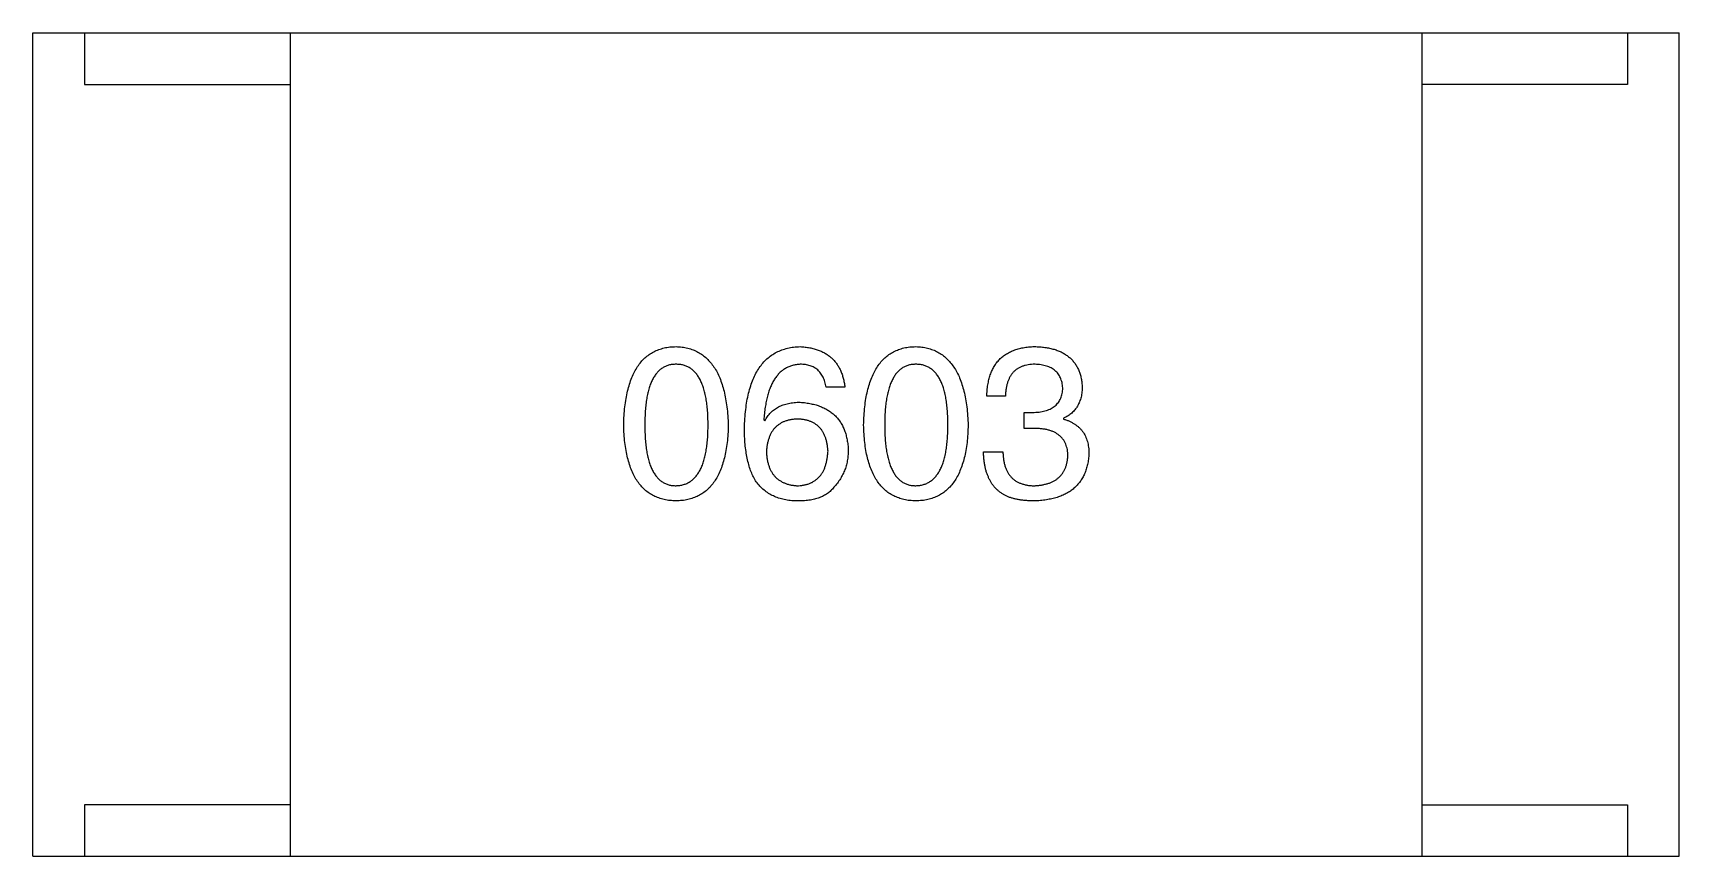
# Model space of a CAD drawing. Header units: millimetres. Extents: x 573 to 698, y 194 to 280.
# Drawn here: x 650.191 to 651.791, y 247.656 to 248.456 of the extents above; entities that cross this region are included whole.
import ezdxf

# ---------------------------------------------------------------- set-up
doc = ezdxf.new("R2010")
doc.units = ezdxf.units.MM
doc.header["$LTSCALE"] = 30.734
doc.layers.get('0').update_dxf_attribs({"linetype": 'CONTINUOUS'})

msp = doc.modelspace()

# ---------------------------------------------------------------- linework, layer by layer
at = {"color": 7, "linetype": 'Continuous'}
for p, q in [((650.1912, 247.6558), (650.1912, 248.4558)), ((650.1912, 248.4558), (651.7912, 248.4558)), ((650.2412, 248.4558), (650.2412, 248.4058)), ((650.4412, 248.4558), (650.4412, 247.6558)), ((651.5412, 248.4558), (651.5412, 247.6558)), ((651.7412, 248.4558), (651.7412, 248.4058)), ((651.7912, 247.6558), (651.7912, 248.4558)), ((650.2412, 248.4058), (650.4412, 248.4058)), ((651.7412, 248.4058), (651.5412, 248.4058)), ((650.9804, 248.1117), (650.9623, 248.1117)), ((651.1365, 248.1027), (651.1184, 248.1027)), ((651.1545, 248.0871), (651.1643, 248.0871)), ((651.1545, 248.0715), (651.1545, 248.0871)), ((651.193, 248.0814), (651.193, 248.0805)), ((650.9017, 248.0797), (650.9025, 248.0789)), ((651.1635, 248.0715), (651.1545, 248.0715)), ((651.1152, 248.0486), (651.134, 248.0486)), ((650.4412, 247.7058), (650.2412, 247.7058)), ((650.2412, 247.7058), (650.2412, 247.6558)), ((651.5412, 247.7058), (651.7412, 247.7058)), ((651.7412, 247.7058), (651.7412, 247.6558)), ((650.1912, 247.6558), (651.7912, 247.6558))]:
    msp.add_line(p, q, dxfattribs=at)
for points, knots in [([(650.7654, 248.0748), (650.7655, 248.0779), (650.7657, 248.0838), (650.7665, 248.0923), (650.7676, 248.1003), (650.7691, 248.1077), (650.771, 248.1145), (650.7732, 248.1208), (650.7758, 248.1265), (650.7788, 248.1315), (650.7822, 248.1361), (650.7859, 248.14), (650.7901, 248.1433), (650.7946, 248.1461), (650.7995, 248.1482), (650.8047, 248.1498), (650.8104, 248.1508), (650.8143, 248.1509), (650.8163, 248.151)], [0, 0, 0, 0, 0.088823, 0.172287, 0.250296, 0.323438, 0.392244, 0.456221, 0.516635, 0.573871, 0.628, 0.680335, 0.731489, 0.782557, 0.834044, 0.886738, 0.942089, 1, 1, 1, 1]), ([(650.8163, 248.151), (650.8182, 248.1509), (650.822, 248.1507), (650.8276, 248.1496), (650.8328, 248.148), (650.8376, 248.1458), (650.8421, 248.143), (650.8462, 248.1396), (650.8499, 248.1356), (650.8533, 248.1311), (650.8563, 248.1261), (650.8589, 248.1204), (650.8612, 248.1142), (650.8631, 248.1074), (650.8646, 248.1001), (650.8658, 248.0922), (650.8667, 248.0837), (650.8669, 248.0778), (650.8671, 248.0748)], [0, 0, 0, 0, 0.057415, 0.112361, 0.16496, 0.216437, 0.267441, 0.318839, 0.371478, 0.426325, 0.483626, 0.544235, 0.608673, 0.677374, 0.750405, 0.828394, 0.911525, 1, 1, 1, 1]), ([(650.8828, 248.0715), (650.8829, 248.0747), (650.8831, 248.0808), (650.884, 248.0896), (650.8851, 248.0979), (650.8867, 248.1056), (650.8887, 248.1126), (650.8911, 248.1191), (650.8938, 248.125), (650.8971, 248.1303), (650.9006, 248.135), (650.9046, 248.1391), (650.909, 248.1427), (650.9138, 248.1456), (650.9191, 248.1478), (650.9247, 248.1496), (650.9307, 248.1507), (650.9348, 248.1509), (650.9369, 248.151)], [0, 0, 0, 0, 0.087517, 0.169686, 0.246944, 0.319347, 0.387088, 0.450961, 0.511075, 0.567974, 0.622351, 0.675039, 0.726853, 0.778688, 0.83093, 0.884738, 0.941043, 1, 1, 1, 1]), ([(650.9369, 248.151), (650.9385, 248.1509), (650.9416, 248.1506), (650.9461, 248.1499), (650.9504, 248.149), (650.9544, 248.1477), (650.9581, 248.1462), (650.9615, 248.1444), (650.9646, 248.1423), (650.9675, 248.14), (650.9701, 248.1374), (650.9724, 248.1345), (650.9744, 248.1314), (650.9762, 248.128), (650.9777, 248.1243), (650.9788, 248.1203), (650.9798, 248.1161), (650.9802, 248.1132), (650.9804, 248.1117)], [0, 0, 0, 0, 0.073784, 0.144317, 0.211047, 0.274818, 0.336501, 0.395724, 0.453465, 0.510016, 0.566585, 0.622844, 0.680328, 0.739335, 0.800408, 0.863904, 0.93053, 1, 1, 1, 1]), ([(650.9986, 248.0748), (650.9987, 248.0779), (650.9989, 248.0838), (650.9997, 248.0923), (651.0007, 248.1003), (651.0023, 248.1077), (651.0041, 248.1145), (651.0064, 248.1208), (651.009, 248.1265), (651.012, 248.1315), (651.0153, 248.1361), (651.0191, 248.14), (651.0232, 248.1433), (651.0277, 248.1461), (651.0327, 248.1482), (651.0379, 248.1498), (651.0435, 248.1508), (651.0474, 248.1509), (651.0494, 248.151)], [0, 0, 0, 0, 0.088823, 0.172287, 0.250296, 0.323438, 0.392244, 0.456221, 0.516635, 0.573871, 0.628, 0.680335, 0.731489, 0.782557, 0.834044, 0.886738, 0.942089, 1, 1, 1, 1]), ([(651.0494, 248.151), (651.0514, 248.1509), (651.0552, 248.1507), (651.0607, 248.1496), (651.0659, 248.148), (651.0708, 248.1458), (651.0752, 248.143), (651.0793, 248.1396), (651.083, 248.1356), (651.0864, 248.1311), (651.0894, 248.1261), (651.0921, 248.1204), (651.0943, 248.1142), (651.0962, 248.1074), (651.0978, 248.1001), (651.099, 248.0922), (651.0998, 248.0837), (651.1001, 248.0778), (651.1002, 248.0748)], [0, 0, 0, 0, 0.057415, 0.112361, 0.16496, 0.216437, 0.267441, 0.318839, 0.371478, 0.426325, 0.483626, 0.544235, 0.608673, 0.677374, 0.750405, 0.828394, 0.911525, 1, 1, 1, 1]), ([(651.1184, 248.1027), (651.1185, 248.1046), (651.1186, 248.1083), (651.1193, 248.1137), (651.1203, 248.1188), (651.1216, 248.1235), (651.1234, 248.1278), (651.1254, 248.1318), (651.1278, 248.1354), (651.1307, 248.1386), (651.1338, 248.1415), (651.1374, 248.1439), (651.1413, 248.1461), (651.1455, 248.1478), (651.1501, 248.1492), (651.1551, 248.1502), (651.1604, 248.1509), (651.1641, 248.151), (651.166, 248.151)], [0, 0, 0, 0, 0.074804, 0.144899, 0.211458, 0.274554, 0.334363, 0.392059, 0.448123, 0.503024, 0.558154, 0.613471, 0.670844, 0.729926, 0.792003, 0.857405, 0.926768, 1, 1, 1, 1]), ([(651.166, 248.151), (651.1677, 248.1509), (651.1711, 248.1508), (651.1759, 248.1501), (651.1805, 248.1493), (651.1847, 248.1481), (651.1887, 248.1467), (651.1923, 248.1449), (651.1956, 248.1429), (651.1986, 248.1406), (651.2013, 248.1381), (651.2036, 248.1352), (651.2057, 248.1321), (651.2074, 248.1287), (651.2088, 248.1251), (651.2099, 248.1211), (651.2107, 248.1169), (651.2109, 248.114), (651.2111, 248.1125)], [0, 0, 0, 0, 0.077845, 0.151584, 0.221397, 0.287366, 0.350104, 0.410398, 0.467998, 0.524388, 0.579979, 0.635152, 0.690917, 0.747936, 0.806661, 0.867861, 0.932479, 1, 1, 1, 1]), ([(650.8163, 248.1338), (650.815, 248.1338), (650.8126, 248.1337), (650.8091, 248.133), (650.8059, 248.1318), (650.8029, 248.1302), (650.8002, 248.1281), (650.7977, 248.1255), (650.7954, 248.1225), (650.7934, 248.119), (650.7916, 248.1151), (650.7901, 248.1107), (650.7888, 248.1058), (650.7877, 248.1005), (650.7869, 248.0947), (650.7864, 248.0885), (650.786, 248.0818), (650.7859, 248.0772), (650.7859, 248.0748)], [0, 0, 0, 0, 0.049764, 0.097007, 0.143217, 0.188577, 0.235116, 0.282997, 0.333719, 0.387776, 0.445989, 0.508679, 0.576563, 0.649481, 0.728235, 0.812722, 0.903548, 1, 1, 1, 1]), ([(650.8474, 248.0748), (650.8474, 248.0772), (650.8473, 248.0818), (650.847, 248.0885), (650.8464, 248.0947), (650.8455, 248.1005), (650.8444, 248.1058), (650.8431, 248.1107), (650.8415, 248.1151), (650.8397, 248.119), (650.8376, 248.1225), (650.8353, 248.1255), (650.8327, 248.1281), (650.83, 248.1302), (650.8269, 248.1318), (650.8235, 248.133), (650.82, 248.1337), (650.8175, 248.1338), (650.8163, 248.1338)], [0, 0, 0, 0, 0.095719, 0.185854, 0.269738, 0.347952, 0.420315, 0.487894, 0.550245, 0.608186, 0.662454, 0.713283, 0.761375, 0.808209, 0.854301, 0.901312, 0.949396, 1, 1, 1, 1]), ([(650.9369, 248.1338), (650.9356, 248.1337), (650.9331, 248.1335), (650.9294, 248.1327), (650.9259, 248.1315), (650.9227, 248.1299), (650.9197, 248.1279), (650.9169, 248.1255), (650.9144, 248.1226), (650.912, 248.1195), (650.9099, 248.1159), (650.9081, 248.1119), (650.9064, 248.1075), (650.905, 248.1027), (650.9039, 248.0975), (650.9029, 248.0919), (650.9021, 248.086), (650.9018, 248.0818), (650.9017, 248.0797)], [0, 0, 0, 0, 0.054741, 0.107075, 0.158339, 0.208382, 0.258772, 0.310045, 0.362765, 0.417822, 0.475982, 0.537466, 0.602901, 0.673037, 0.747247, 0.826291, 0.910782, 1, 1, 1, 1]), ([(650.9623, 248.1117), (650.9619, 248.1134), (650.9612, 248.1168), (650.9594, 248.1213), (650.957, 248.1252), (650.9541, 248.1284), (650.9505, 248.1308), (650.9465, 248.1326), (650.9419, 248.1337), (650.9386, 248.1338), (650.9369, 248.1338)], [0, 0, 0, 0, 0.1439, 0.274233, 0.394478, 0.509388, 0.621911, 0.738504, 0.863414, 1, 1, 1, 1]), ([(651.0494, 248.1338), (651.0482, 248.1338), (651.0458, 248.1337), (651.0423, 248.133), (651.0391, 248.1318), (651.0361, 248.1302), (651.0333, 248.1281), (651.0308, 248.1255), (651.0286, 248.1225), (651.0266, 248.119), (651.0248, 248.1151), (651.0232, 248.1107), (651.022, 248.1058), (651.0209, 248.1005), (651.0201, 248.0947), (651.0195, 248.0885), (651.0191, 248.0818), (651.0191, 248.0772), (651.0191, 248.0748)], [0, 0, 0, 0, 0.049764, 0.097007, 0.143217, 0.188577, 0.235116, 0.282997, 0.333719, 0.387776, 0.445989, 0.508679, 0.576563, 0.649481, 0.728235, 0.812722, 0.903548, 1, 1, 1, 1]), ([(651.0806, 248.0748), (651.0805, 248.0772), (651.0805, 248.0818), (651.0801, 248.0885), (651.0795, 248.0947), (651.0787, 248.1005), (651.0776, 248.1058), (651.0763, 248.1107), (651.0747, 248.1151), (651.0729, 248.119), (651.0708, 248.1225), (651.0685, 248.1255), (651.0659, 248.1281), (651.0631, 248.1302), (651.06, 248.1318), (651.0567, 248.133), (651.0531, 248.1337), (651.0507, 248.1338), (651.0494, 248.1338)], [0, 0, 0, 0, 0.095719, 0.185854, 0.269738, 0.347952, 0.420315, 0.487894, 0.550245, 0.608186, 0.662454, 0.713283, 0.761375, 0.808209, 0.854301, 0.901312, 0.949396, 1, 1, 1, 1]), ([(651.1652, 248.1338), (651.164, 248.1338), (651.1618, 248.1338), (651.1587, 248.1334), (651.1557, 248.1328), (651.1529, 248.1319), (651.1504, 248.1309), (651.148, 248.1295), (651.1459, 248.1279), (651.144, 248.1261), (651.1423, 248.124), (651.1408, 248.1216), (651.1396, 248.1191), (651.1385, 248.1163), (651.1376, 248.1132), (651.1371, 248.1099), (651.1366, 248.1064), (651.1365, 248.1039), (651.1365, 248.1027)], [0, 0, 0, 0, 0.069877, 0.136363, 0.198671, 0.257968, 0.315462, 0.370709, 0.425568, 0.479847, 0.535753, 0.592303, 0.651386, 0.713311, 0.778642, 0.84836, 0.921866, 1, 1, 1, 1]), ([(651.1922, 248.1109), (651.1921, 248.1118), (651.192, 248.1135), (651.1915, 248.116), (651.1908, 248.1184), (651.1899, 248.1206), (651.1889, 248.1226), (651.1877, 248.1245), (651.1863, 248.1262), (651.1846, 248.1277), (651.1829, 248.1291), (651.1809, 248.1303), (651.1787, 248.1313), (651.1764, 248.1321), (651.1738, 248.1328), (651.1711, 248.1333), (651.1682, 248.1337), (651.1662, 248.1338), (651.1652, 248.1338)], [0, 0, 0, 0, 0.067655, 0.132224, 0.194132, 0.253145, 0.309858, 0.366002, 0.421361, 0.47702, 0.532632, 0.590536, 0.65067, 0.713258, 0.779588, 0.848803, 0.921949, 1, 1, 1, 1]), ([(651.2111, 248.1125), (651.211, 248.1107), (651.2109, 248.1071), (651.2101, 248.102), (651.2086, 248.0974), (651.2067, 248.0932), (651.2041, 248.0895), (651.201, 248.0863), (651.1973, 248.0835), (651.1945, 248.0821), (651.193, 248.0814)], [0, 0, 0, 0, 0.143686, 0.277942, 0.40333, 0.521785, 0.638573, 0.755208, 0.874773, 1, 1, 1, 1]), ([(650.9025, 248.0789), (650.9034, 248.0803), (650.9051, 248.0831), (650.9082, 248.0869), (650.9119, 248.09), (650.916, 248.0926), (650.9206, 248.0945), (650.9256, 248.0959), (650.9311, 248.0968), (650.9349, 248.0969), (650.9369, 248.0969)], [0, 0, 0, 0, 0.122276, 0.239997, 0.35611, 0.473903, 0.59404, 0.720428, 0.855383, 1, 1, 1, 1]), ([(650.9369, 248.0969), (650.9388, 248.0968), (650.9423, 248.0964), (650.9474, 248.0955), (650.9523, 248.0944), (650.9567, 248.0929), (650.9608, 248.091), (650.9646, 248.0889), (650.9681, 248.0864), (650.9712, 248.0837), (650.974, 248.0806), (650.9764, 248.0771), (650.9785, 248.0734), (650.9802, 248.0694), (650.9816, 248.065), (650.9826, 248.0604), (650.9834, 248.0554), (650.9836, 248.052), (650.9836, 248.0502)], [0, 0, 0, 0, 0.074228, 0.144548, 0.211288, 0.274576, 0.335162, 0.393915, 0.450599, 0.506657, 0.562409, 0.618617, 0.676096, 0.735061, 0.79654, 0.860906, 0.928473, 1, 1, 1, 1]), ([(651.1643, 248.0871), (651.1654, 248.0871), (651.1676, 248.0872), (651.1706, 248.0876), (651.1735, 248.0881), (651.1762, 248.0888), (651.1787, 248.0897), (651.1809, 248.0908), (651.183, 248.092), (651.1848, 248.0934), (651.1865, 248.095), (651.1879, 248.0968), (651.1892, 248.0987), (651.1902, 248.1008), (651.191, 248.1031), (651.1916, 248.1055), (651.192, 248.1081), (651.1922, 248.1099), (651.1922, 248.1109)], [0, 0, 0, 0, 0.079415, 0.154091, 0.22508, 0.29186, 0.355026, 0.415127, 0.472418, 0.528511, 0.583551, 0.638361, 0.693547, 0.750023, 0.807857, 0.868401, 0.932259, 1, 1, 1, 1]), ([(650.9345, 248.0805), (650.9333, 248.0805), (650.931, 248.0804), (650.9278, 248.0799), (650.9247, 248.0792), (650.9218, 248.0783), (650.9192, 248.0772), (650.9168, 248.0757), (650.9145, 248.0741), (650.9125, 248.0722), (650.9107, 248.0701), (650.9091, 248.0677), (650.9077, 248.0651), (650.9066, 248.0622), (650.9057, 248.0591), (650.9049, 248.0558), (650.9044, 248.0523), (650.9042, 248.0498), (650.9041, 248.0486)], [0, 0, 0, 0, 0.070453, 0.136523, 0.199866, 0.260392, 0.318446, 0.374657, 0.430182, 0.485556, 0.541071, 0.598396, 0.657208, 0.718642, 0.783247, 0.851631, 0.923928, 1, 1, 1, 1]), ([(650.964, 248.0494), (650.9639, 248.0506), (650.9637, 248.053), (650.9632, 248.0565), (650.9625, 248.0597), (650.9616, 248.0627), (650.9604, 248.0654), (650.9591, 248.068), (650.9576, 248.0703), (650.9558, 248.0724), (650.9539, 248.0742), (650.9517, 248.0758), (650.9493, 248.0772), (650.9467, 248.0784), (650.944, 248.0793), (650.941, 248.0799), (650.9378, 248.0804), (650.9356, 248.0805), (650.9345, 248.0805)], [0, 0, 0, 0, 0.076288, 0.14871, 0.216387, 0.281386, 0.342528, 0.402111, 0.4591, 0.514852, 0.569974, 0.625644, 0.682226, 0.740156, 0.800362, 0.863471, 0.930116, 1, 1, 1, 1]), ([(651.193, 248.0805), (651.194, 248.0802), (651.196, 248.0796), (651.1988, 248.0785), (651.2014, 248.0771), (651.2038, 248.0757), (651.206, 248.0741), (651.208, 248.0724), (651.2099, 248.0705), (651.2115, 248.0685), (651.2129, 248.0663), (651.2142, 248.064), (651.2153, 248.0615), (651.2161, 248.0588), (651.2168, 248.0561), (651.2172, 248.0532), (651.2176, 248.0501), (651.2176, 248.048), (651.2176, 248.0469)], [0, 0, 0, 0, 0.069445, 0.136039, 0.200011, 0.261745, 0.322328, 0.381403, 0.438864, 0.496655, 0.554398, 0.612391, 0.672266, 0.733005, 0.79604, 0.861293, 0.928785, 1, 1, 1, 1]), ([(650.8163, 248.001), (650.8143, 248.0011), (650.8104, 248.0013), (650.8048, 248.0022), (650.7995, 248.0038), (650.7946, 248.0058), (650.7901, 248.0085), (650.7859, 248.0117), (650.7822, 248.0155), (650.7788, 248.0199), (650.7758, 248.0248), (650.7732, 248.0303), (650.771, 248.0364), (650.7691, 248.043), (650.7676, 248.0501), (650.7665, 248.0578), (650.7657, 248.0661), (650.7655, 248.0719), (650.7654, 248.0748)], [0, 0, 0, 0, 0.059135, 0.115606, 0.169241, 0.221578, 0.273261, 0.324749, 0.377329, 0.431642, 0.488541, 0.548597, 0.612232, 0.680174, 0.752504, 0.829777, 0.912307, 1, 1, 1, 1]), ([(650.7859, 248.0748), (650.7859, 248.0724), (650.786, 248.0678), (650.7864, 248.0611), (650.7869, 248.0549), (650.7877, 248.0491), (650.7888, 248.0438), (650.7901, 248.0389), (650.7916, 248.0345), (650.7934, 248.0306), (650.7954, 248.0271), (650.7977, 248.0241), (650.8002, 248.0215), (650.8029, 248.0194), (650.8059, 248.0178), (650.8092, 248.0166), (650.8126, 248.0159), (650.815, 248.0158), (650.8163, 248.0158)], [0, 0, 0, 0, 0.096457, 0.187288, 0.27178, 0.350132, 0.423455, 0.491343, 0.554037, 0.612253, 0.666313, 0.717038, 0.764921, 0.811214, 0.856775, 0.902988, 0.950234, 1, 1, 1, 1]), ([(650.8163, 248.0158), (650.8175, 248.0159), (650.82, 248.016), (650.8235, 248.0168), (650.8269, 248.018), (650.8299, 248.0197), (650.8328, 248.0218), (650.8353, 248.0245), (650.8376, 248.0275), (650.8397, 248.031), (650.8416, 248.0349), (650.8431, 248.0393), (650.8445, 248.0441), (650.8455, 248.0494), (650.8464, 248.0551), (650.847, 248.0613), (650.8473, 248.0679), (650.8474, 248.0725), (650.8474, 248.0748)], [0, 0, 0, 0, 0.050879, 0.099377, 0.146973, 0.193618, 0.240619, 0.289461, 0.34047, 0.395283, 0.453059, 0.515633, 0.582666, 0.655287, 0.732971, 0.815933, 0.905166, 1, 1, 1, 1]), ([(650.8671, 248.0748), (650.867, 248.0719), (650.8668, 248.0661), (650.866, 248.0578), (650.8649, 248.0501), (650.8634, 248.043), (650.8615, 248.0364), (650.8593, 248.0303), (650.8567, 248.0248), (650.8537, 248.0199), (650.8503, 248.0155), (650.8466, 248.0117), (650.8424, 248.0085), (650.8379, 248.0058), (650.833, 248.0038), (650.8278, 248.0022), (650.8221, 248.0013), (650.8182, 248.0011), (650.8163, 248.001)], [0, 0, 0, 0, 0.08769, 0.170218, 0.24749, 0.319818, 0.387758, 0.451391, 0.511445, 0.568185, 0.622681, 0.67526, 0.726746, 0.778428, 0.830764, 0.884397, 0.940866, 1, 1, 1, 1]), ([(650.8935, 248.0207), (650.8926, 248.0223), (650.8909, 248.0255), (650.8887, 248.0307), (650.8869, 248.0364), (650.8854, 248.0425), (650.8842, 248.0491), (650.8834, 248.0562), (650.8829, 248.0637), (650.8828, 248.0689), (650.8828, 248.0715)], [0, 0, 0, 0, 0.101889, 0.209155, 0.322694, 0.442863, 0.569758, 0.70479, 0.848502, 1, 1, 1, 1]), ([(651.0494, 248.001), (651.0474, 248.0011), (651.0435, 248.0013), (651.0379, 248.0022), (651.0327, 248.0038), (651.0278, 248.0058), (651.0232, 248.0085), (651.0191, 248.0117), (651.0153, 248.0155), (651.012, 248.0199), (651.009, 248.0248), (651.0064, 248.0303), (651.0041, 248.0364), (651.0023, 248.043), (651.0007, 248.0501), (650.9997, 248.0578), (650.9989, 248.0661), (650.9987, 248.0719), (650.9986, 248.0748)], [0, 0, 0, 0, 0.059135, 0.115606, 0.169241, 0.221578, 0.273261, 0.324749, 0.377329, 0.431642, 0.488541, 0.548597, 0.612232, 0.680174, 0.752504, 0.829777, 0.912307, 1, 1, 1, 1]), ([(651.0191, 248.0748), (651.0191, 248.0724), (651.0191, 248.0678), (651.0195, 248.0611), (651.0201, 248.0549), (651.0209, 248.0491), (651.022, 248.0438), (651.0232, 248.0389), (651.0248, 248.0345), (651.0266, 248.0306), (651.0286, 248.0271), (651.0308, 248.0241), (651.0333, 248.0215), (651.0361, 248.0194), (651.0391, 248.0178), (651.0423, 248.0166), (651.0458, 248.0159), (651.0482, 248.0158), (651.0494, 248.0158)], [0, 0, 0, 0, 0.096457, 0.187288, 0.27178, 0.350132, 0.423455, 0.491343, 0.554037, 0.612253, 0.666313, 0.717038, 0.764921, 0.811214, 0.856775, 0.902988, 0.950234, 1, 1, 1, 1]), ([(651.0494, 248.0158), (651.0507, 248.0159), (651.0531, 248.016), (651.0567, 248.0168), (651.06, 248.018), (651.0631, 248.0197), (651.0659, 248.0218), (651.0685, 248.0245), (651.0708, 248.0275), (651.0729, 248.031), (651.0747, 248.0349), (651.0763, 248.0393), (651.0776, 248.0441), (651.0787, 248.0494), (651.0795, 248.0551), (651.0801, 248.0613), (651.0805, 248.0679), (651.0805, 248.0725), (651.0806, 248.0748)], [0, 0, 0, 0, 0.050879, 0.099377, 0.146973, 0.193618, 0.240619, 0.289461, 0.34047, 0.395283, 0.453059, 0.515633, 0.582666, 0.655287, 0.732971, 0.815933, 0.905166, 1, 1, 1, 1]), ([(651.1002, 248.0748), (651.1001, 248.0719), (651.0999, 248.0661), (651.0992, 248.0578), (651.0981, 248.0501), (651.0965, 248.043), (651.0947, 248.0364), (651.0924, 248.0303), (651.0898, 248.0248), (651.0868, 248.0199), (651.0835, 248.0155), (651.0797, 248.0117), (651.0756, 248.0085), (651.0711, 248.0058), (651.0662, 248.0038), (651.0609, 248.0022), (651.0553, 248.0013), (651.0514, 248.0011), (651.0494, 248.001)], [0, 0, 0, 0, 0.08769, 0.170218, 0.24749, 0.319818, 0.387758, 0.451391, 0.511445, 0.568185, 0.622681, 0.67526, 0.726746, 0.778428, 0.830764, 0.884397, 0.940866, 1, 1, 1, 1]), ([(651.1971, 248.0445), (651.1971, 248.0456), (651.1971, 248.0477), (651.1967, 248.0508), (651.196, 248.0536), (651.1951, 248.0563), (651.1939, 248.0588), (651.1924, 248.061), (651.1907, 248.063), (651.1887, 248.0648), (651.1865, 248.0664), (651.184, 248.0678), (651.1812, 248.069), (651.1782, 248.0699), (651.1749, 248.0707), (651.1713, 248.0711), (651.1675, 248.0715), (651.1649, 248.0715), (651.1635, 248.0715)], [0, 0, 0, 0, 0.066518, 0.129194, 0.188613, 0.245254, 0.300032, 0.353805, 0.407079, 0.461108, 0.516272, 0.574141, 0.634837, 0.699275, 0.767504, 0.840272, 0.917505, 1, 1, 1, 1]), ([(650.9041, 248.0486), (650.9042, 248.0473), (650.9044, 248.0448), (650.9049, 248.0411), (650.9057, 248.0377), (650.9066, 248.0346), (650.9078, 248.0316), (650.9093, 248.029), (650.9108, 248.0265), (650.9127, 248.0244), (650.9147, 248.0224), (650.9171, 248.0208), (650.9196, 248.0193), (650.9223, 248.0181), (650.9252, 248.0171), (650.9284, 248.0164), (650.9318, 248.0159), (650.9341, 248.0158), (650.9353, 248.0158)], [0, 0, 0, 0, 0.076467, 0.148148, 0.216496, 0.280559, 0.342274, 0.401168, 0.458322, 0.514073, 0.569257, 0.62465, 0.68124, 0.739113, 0.799947, 0.862804, 0.929597, 1, 1, 1, 1]), ([(650.9353, 248.0158), (650.9364, 248.0159), (650.9385, 248.0161), (650.9416, 248.0166), (650.9445, 248.0174), (650.9472, 248.0184), (650.9497, 248.0197), (650.952, 248.0212), (650.9541, 248.023), (650.956, 248.025), (650.9578, 248.0272), (650.9592, 248.0297), (650.9606, 248.0324), (650.9616, 248.0353), (650.9625, 248.0385), (650.9632, 248.0419), (650.9637, 248.0456), (650.9639, 248.0481), (650.964, 248.0494)], [0, 0, 0, 0, 0.066682, 0.130303, 0.190802, 0.248749, 0.30534, 0.361219, 0.415721, 0.471765, 0.528279, 0.586428, 0.64659, 0.710143, 0.776461, 0.846692, 0.921137, 1, 1, 1, 1]), ([(650.9836, 248.0502), (650.9836, 248.0485), (650.9835, 248.045), (650.9828, 248.0399), (650.9817, 248.035), (650.9801, 248.0303), (650.9779, 248.0258), (650.9754, 248.0214), (650.9724, 248.0172), (650.9701, 248.0146), (650.9689, 248.0133)], [0, 0, 0, 0, 0.12904, 0.253809, 0.377066, 0.499122, 0.621469, 0.744665, 0.870607, 1, 1, 1, 1]), ([(651.1373, 248.006), (651.1364, 248.0064), (651.1347, 248.0072), (651.1323, 248.0087), (651.13, 248.0104), (651.1279, 248.0123), (651.1259, 248.0143), (651.1241, 248.0165), (651.1225, 248.0189), (651.1211, 248.0215), (651.1198, 248.0243), (651.1186, 248.0272), (651.1176, 248.0304), (651.1168, 248.0337), (651.1162, 248.0371), (651.1156, 248.0408), (651.1153, 248.0446), (651.1152, 248.0472), (651.1152, 248.0486)], [0, 0, 0, 0, 0.056906, 0.113264, 0.168825, 0.223843, 0.279195, 0.335267, 0.392098, 0.450414, 0.51054, 0.572219, 0.636652, 0.703156, 0.773102, 0.845505, 0.921063, 1, 1, 1, 1]), ([(651.134, 248.0486), (651.1341, 248.0472), (651.1342, 248.0447), (651.1346, 248.041), (651.1353, 248.0375), (651.1362, 248.0343), (651.1373, 248.0313), (651.1387, 248.0286), (651.1403, 248.0262), (651.1422, 248.0239), (651.1442, 248.022), (651.1465, 248.0203), (651.1491, 248.0189), (651.1519, 248.0178), (651.1549, 248.0169), (651.1581, 248.0162), (651.1615, 248.0158), (651.1639, 248.0158), (651.1652, 248.0158)], [0, 0, 0, 0, 0.07723, 0.149593, 0.217944, 0.282232, 0.34411, 0.402297, 0.458791, 0.513966, 0.568538, 0.623291, 0.679957, 0.737243, 0.798142, 0.86118, 0.928728, 1, 1, 1, 1]), ([(651.2176, 248.0469), (651.2175, 248.0451), (651.2172, 248.0416), (651.2163, 248.0366), (651.2151, 248.0319), (651.2135, 248.0275), (651.2115, 248.0234), (651.209, 248.0197), (651.2063, 248.0163), (651.2031, 248.0132), (651.1996, 248.0105), (651.1956, 248.0082), (651.1913, 248.0061), (651.1867, 248.0044), (651.1816, 248.0031), (651.1762, 248.002), (651.1704, 248.0013), (651.1664, 248.0011), (651.1643, 248.001)], [0, 0, 0, 0, 0.068236, 0.132937, 0.194125, 0.253174, 0.310181, 0.365986, 0.421096, 0.476216, 0.532352, 0.590232, 0.649824, 0.71274, 0.778406, 0.848058, 0.921922, 1, 1, 1, 1]), ([(651.1652, 248.0158), (651.1664, 248.0159), (651.1688, 248.016), (651.1722, 248.0166), (651.1755, 248.0173), (651.1785, 248.0181), (651.1813, 248.0192), (651.1839, 248.0205), (651.1862, 248.022), (651.1884, 248.0237), (651.1902, 248.0257), (651.1919, 248.0277), (651.1933, 248.0301), (651.1946, 248.0326), (651.1956, 248.0352), (651.1963, 248.0381), (651.1969, 248.0412), (651.197, 248.0434), (651.1971, 248.0445)], [0, 0, 0, 0, 0.076694, 0.149502, 0.218019, 0.283183, 0.345589, 0.405199, 0.462852, 0.519478, 0.575313, 0.630559, 0.687006, 0.744638, 0.804006, 0.866059, 0.931486, 1, 1, 1, 1]), ([(650.932, 248.001), (650.9299, 248.0011), (650.9259, 248.0014), (650.9201, 248.0025), (650.9147, 248.0041), (650.9096, 248.0063), (650.905, 248.009), (650.9007, 248.0124), (650.8968, 248.0162), (650.8946, 248.0192), (650.8935, 248.0207)], [0, 0, 0, 0, 0.137449, 0.267856, 0.393219, 0.514735, 0.63397, 0.753734, 0.874967, 1, 1, 1, 1]), ([(650.9689, 248.0133), (650.968, 248.0123), (650.9661, 248.0101), (650.9626, 248.0075), (650.9587, 248.0053), (650.9543, 248.0036), (650.9494, 248.0022), (650.944, 248.0014), (650.9382, 248.0009), (650.9341, 248.001), (650.932, 248.001)], [0, 0, 0, 0, 0.105033, 0.21147, 0.321511, 0.438526, 0.563605, 0.698055, 0.843218, 1, 1, 1, 1]), ([(651.1643, 248.001), (651.1629, 248.0011), (651.1602, 248.0011), (651.1563, 248.0013), (651.1525, 248.0017), (651.149, 248.0022), (651.1458, 248.0029), (651.1427, 248.0037), (651.1399, 248.0047), (651.1381, 248.0056), (651.1373, 248.006)], [0, 0, 0, 0, 0.15115, 0.29371, 0.429149, 0.55661, 0.677302, 0.791017, 0.898045, 1, 1, 1, 1])]:
    msp.add_open_spline(points, degree=3, knots=knots, dxfattribs=at)

doc.saveas('drawing.dxf')
